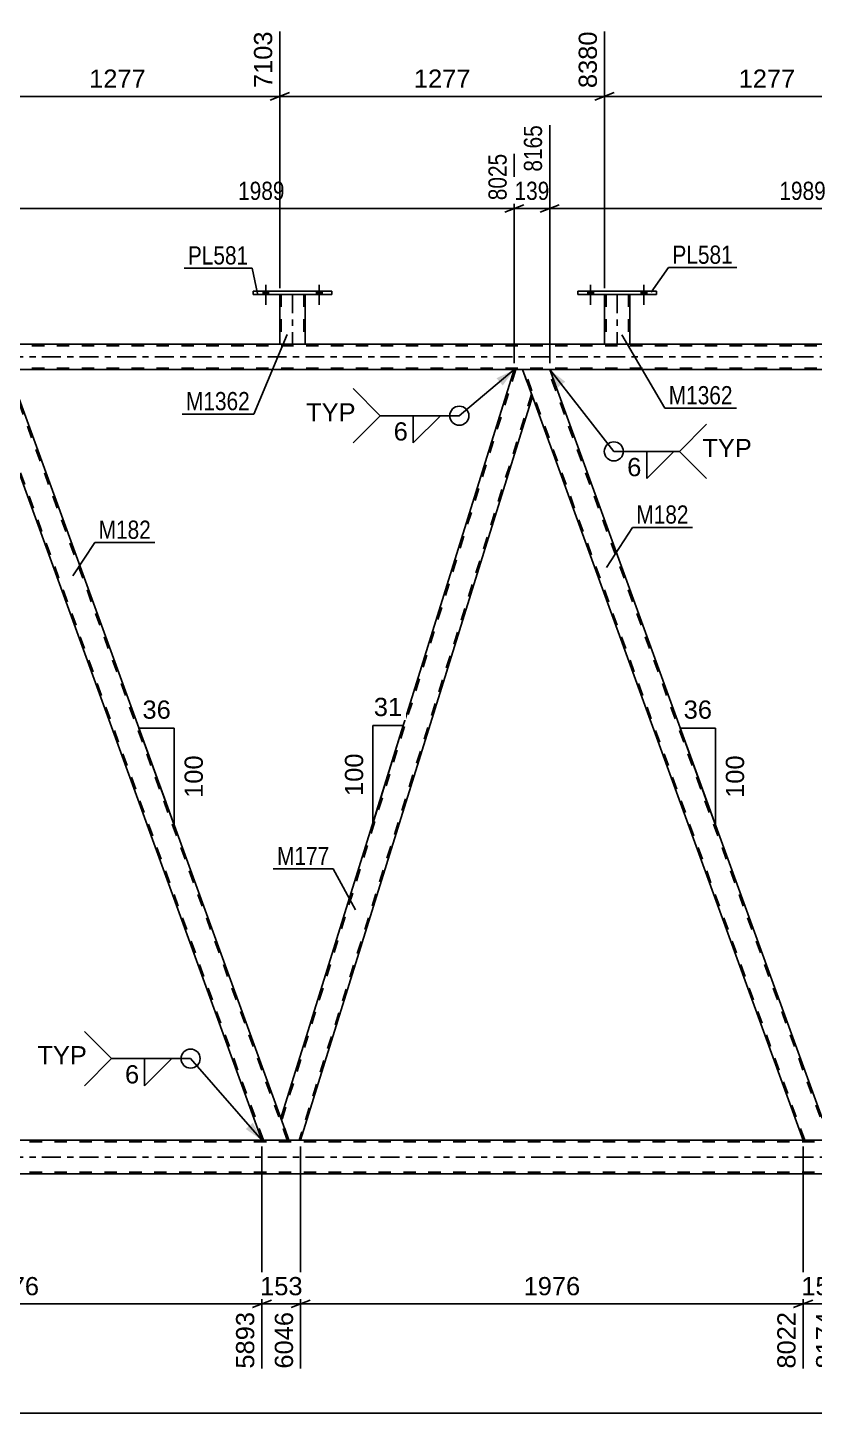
# Model space of a CAD drawing. Header units: millimetres. Extents: x -94 to 747, y -294 to 300.
# Drawn here: x 192.7 to 316.4, y -40.3 to 177.6 of the extents above; entities that cross this region are included whole.
import ezdxf

# ---------------------------------------------------------------- set-up
doc = ezdxf.new("R2010")
doc.units = ezdxf.units.MM
doc.linetypes.add('DXK_LINE_DOT2', pattern=[3.9198, 1.9599, -1.9599])
doc.linetypes.add('DXK_LINE_DOT3', pattern=[5.9187, 2.979, -0.9799, 0.9799, -0.9799])
doc.styles.add('Arial', font='ARIAL.TTF', dxfattribs={"height": 0.2})
doc.styles.add('Arial Narrow', font='ARIALN.TTF', dxfattribs={"height": 0.2})

# ---------------------------------------------------------------- blocks, each defined once
blk = doc.blocks.new('Part-200058970-4054 - 4020')
at = {"color": 2, "linetype": 'Continuous'}
for p, q in [((662.94, 127.86), (5.51, 127.86)), ((269.2, 123.86), (189.64, 123.86)), ((354.33, 123.86), (274.77, 123.86))]:
    blk.add_line(p, q, dxfattribs=at)
at = {"color": 7, "linetype": 'DXK_LINE_DOT2'}
for p, q in [((669.58, 127.62), (5.51, 127.62)), ((669.58, 124.1), (5.51, 124.1)), ((274.77, 123.86), (269.2, 123.86))]:
    blk.add_line(p, q, dxfattribs=at)
at = {"color": 7, "linetype": 'DXK_LINE_DOT3'}
blk.add_line((5.51, 125.86), (669.58, 125.86), dxfattribs=at)
blk = doc.blocks.new('Part-200058970-4168 - 4020')
at = {"color": 7, "linetype": 'DXK_LINE_DOT2'}
for p, q in [((680.98, 2.4), (5.51, 2.4)), ((680.98, -2.4), (5.51, -2.4))]:
    blk.add_line(p, q, dxfattribs=at)
at = {"color": 2, "linetype": 'Continuous'}
for p, q in [((395.32, 2.64), (155.11, 2.64)), ((395.32, -2.64), (155.11, -2.64))]:
    blk.add_line(p, q, dxfattribs=at)
at = {"color": 7, "linetype": 'DXK_LINE_DOT3'}
blk.add_line((5.51, 0), (680.98, 0), dxfattribs=at)
blk = doc.blocks.new('Part-200058970-4261 - 4020')
at = {"color": 2, "linetype": 'Continuous'}
for p, q in [((185.38, 123.86), (189.64, 123.86)), ((189.64, 123.86), (232.5, 6.11)), ((229.5, 2.64), (186.93, 119.61))]:
    blk.add_line(p, q, dxfattribs=at)
at = {"color": 7, "linetype": 'DXK_LINE_DOT2'}
for p, q in [((185.38, 123.86), (186.93, 119.61)), ((229.76, 2.64), (185.64, 123.86)), ((233.5, 2.64), (189.38, 123.86)), ((233.76, 2.64), (232.5, 6.11)), ((233.76, 2.64), (229.5, 2.64))]:
    blk.add_line(p, q, dxfattribs=at)
blk = doc.blocks.new('Part-200058970-4266 - 4020')
at = {"color": 2, "linetype": 'Continuous'}
for p, q in [((269.2, 123.86), (232.5, 6.11)), ((269.2, 123.86), (270.52, 123.86)), ((270.52, 123.86), (272.06, 119.61)), ((272.06, 119.61), (235.6, 2.64)), ((233.76, 2.64), (232.5, 6.11))]:
    blk.add_line(p, q, dxfattribs=at)
at = {"color": 7, "linetype": 'DXK_LINE_DOT2'}
for p, q in [((269.45, 123.86), (232.63, 5.74)), ((271.93, 119.98), (235.35, 2.64)), ((235.6, 2.64), (233.76, 2.64))]:
    blk.add_line(p, q, dxfattribs=at)
blk = doc.blocks.new('Part-200058970-4271 - 4020')
at = {"color": 2, "linetype": 'Continuous'}
for p, q in [((270.52, 123.86), (274.77, 123.86)), ((274.77, 123.86), (317.63, 6.11)), ((314.64, 2.64), (272.06, 119.61))]:
    blk.add_line(p, q, dxfattribs=at)
at = {"color": 7, "linetype": 'DXK_LINE_DOT2'}
for p, q in [((270.52, 123.86), (272.06, 119.61)), ((314.89, 2.64), (270.77, 123.86)), ((318.64, 2.64), (274.52, 123.86)), ((318.89, 2.64), (317.63, 6.11)), ((318.89, 2.64), (314.64, 2.64))]:
    blk.add_line(p, q, dxfattribs=at)
blk = doc.blocks.new('Part-200058970-4332 - 4020')
at = {"color": 2, "linetype": 'Continuous'}
for p, q in [((232.32, 135.7), (232.32, 127.86)), ((236.32, 135.7), (236.32, 127.86)), ((232.32, 127.86), (236.32, 127.86))]:
    blk.add_line(p, q, dxfattribs=at)
at = {"color": 7, "linetype": 'DXK_LINE_DOT2'}
for p, q in [((232.32, 135.7), (236.32, 135.7)), ((232.32, 135.7), (232.32, 135.7)), ((232.32, 135.7), (232.32, 135.7)), ((232.56, 135.7), (232.56, 127.86)), ((236.08, 135.7), (236.08, 127.86)), ((236.32, 135.7), (236.32, 135.7)), ((236.32, 135.7), (236.32, 135.7)), ((236.02, 127.86), (236.06, 127.86)), ((236.02, 127.86), (236.06, 127.86)), ((236.06, 127.86), (236.08, 127.86)), ((236.06, 127.86), (236.08, 127.86))]:
    blk.add_line(p, q, dxfattribs=at)
at = {"color": 7, "linetype": 'DXK_LINE_DOT3'}
blk.add_line((234.32, 135.7), (234.32, 127.86), dxfattribs=at)
blk = doc.blocks.new('Part-200058970-4337 - 4020')
at = {"color": 2, "linetype": 'Continuous'}
for p, q in [((228.12, 135.7), (228.12, 136.18)), ((228.12, 136.18), (240.52, 136.18)), ((240.52, 135.7), (228.12, 135.7)), ((240.52, 136.18), (240.52, 135.7))]:
    blk.add_line(p, q, dxfattribs=at)
blk = doc.blocks.new('Part-200058970-4342 - 4020')
at = {"color": 2, "linetype": 'Continuous'}
for p, q in [((283.4, 135.7), (283.4, 127.86)), ((287.4, 135.7), (287.4, 127.86)), ((283.4, 127.86), (287.4, 127.86))]:
    blk.add_line(p, q, dxfattribs=at)
at = {"color": 7, "linetype": 'DXK_LINE_DOT2'}
for p, q in [((283.4, 135.7), (287.4, 135.7)), ((283.4, 135.7), (283.4, 135.7)), ((283.4, 135.7), (283.4, 135.7)), ((283.64, 135.7), (283.64, 127.86)), ((287.16, 135.7), (287.16, 127.86)), ((287.4, 135.7), (287.4, 135.7)), ((287.4, 135.7), (287.4, 135.7)), ((287.1, 127.86), (287.14, 127.86)), ((287.1, 127.86), (287.14, 127.86)), ((287.14, 127.86), (287.16, 127.86)), ((287.14, 127.86), (287.16, 127.86))]:
    blk.add_line(p, q, dxfattribs=at)
at = {"color": 7, "linetype": 'DXK_LINE_DOT3'}
blk.add_line((285.4, 135.7), (285.4, 127.86), dxfattribs=at)
blk = doc.blocks.new('Part-200058970-4347 - 4020')
at = {"color": 2, "linetype": 'Continuous'}
for p, q in [((279.2, 135.7), (279.2, 136.18)), ((279.2, 136.18), (291.6, 136.18)), ((291.6, 135.7), (279.2, 135.7)), ((291.6, 136.18), (291.6, 135.7))]:
    blk.add_line(p, q, dxfattribs=at)
blk = doc.blocks.new('Bolt-200058970-4428 - 4020')
at = {"linetype": 'Continuous'}
for points in [[(229.68, 135.7), (230.56, 135.7), (230.56, 136.18), (229.68, 136.18)], [(238.08, 135.7), (238.96, 135.7), (238.96, 136.18), (238.08, 136.18)]]:
    blk.add_hatch(color=1, dxfattribs=at).paths.add_polyline_path(points)
at = {"color": 1, "linetype": 'Continuous'}
for p, q in [((229.68, 136.18), (229.68, 135.7)), ((230.12, 137.18), (230.12, 134.06)), ((230.56, 136.18), (230.56, 135.7)), ((238.08, 136.18), (238.08, 135.7)), ((238.52, 137.18), (238.52, 134.06)), ((238.96, 136.18), (238.96, 135.7))]:
    blk.add_line(p, q, dxfattribs=at)
blk = doc.blocks.new('Bolt-200058970-4429 - 4020')
at = {"linetype": 'Continuous'}
for points in [[(229.68, 135.7), (230.56, 135.7), (230.56, 136.18), (229.68, 136.18)], [(238.08, 135.7), (238.96, 135.7), (238.96, 136.18), (238.08, 136.18)]]:
    blk.add_hatch(color=1, dxfattribs=at).paths.add_polyline_path(points)
at = {"color": 1, "linetype": 'Continuous'}
for p, q in [((229.68, 136.18), (229.68, 135.7)), ((230.12, 137.18), (230.12, 134.06)), ((230.56, 136.18), (230.56, 135.7)), ((238.08, 136.18), (238.08, 135.7)), ((238.52, 137.18), (238.52, 134.06)), ((238.96, 136.18), (238.96, 135.7))]:
    blk.add_line(p, q, dxfattribs=at)
blk = doc.blocks.new('Bolt-200058970-4430 - 4020')
at = {"linetype": 'Continuous'}
for points in [[(280.76, 135.7), (281.64, 135.7), (281.64, 136.18), (280.76, 136.18)], [(289.16, 135.7), (290.04, 135.7), (290.04, 136.18), (289.16, 136.18)]]:
    blk.add_hatch(color=1, dxfattribs=at).paths.add_polyline_path(points)
at = {"color": 1, "linetype": 'Continuous'}
for p, q in [((280.76, 136.18), (280.76, 135.7)), ((281.2, 137.18), (281.2, 134.06)), ((281.64, 136.18), (281.64, 135.7)), ((289.16, 136.18), (289.16, 135.7)), ((289.6, 137.18), (289.6, 134.06)), ((290.04, 136.18), (290.04, 135.7))]:
    blk.add_line(p, q, dxfattribs=at)
blk = doc.blocks.new('Bolt-200058970-4431 - 4020')
at = {"linetype": 'Continuous'}
for points in [[(280.76, 135.7), (281.64, 135.7), (281.64, 136.18), (280.76, 136.18)], [(289.16, 135.7), (290.04, 135.7), (290.04, 136.18), (289.16, 136.18)]]:
    blk.add_hatch(color=1, dxfattribs=at).paths.add_polyline_path(points)
at = {"color": 1, "linetype": 'Continuous'}
for p, q in [((280.76, 136.18), (280.76, 135.7)), ((281.2, 137.18), (281.2, 134.06)), ((281.64, 136.18), (281.64, 135.7)), ((289.16, 136.18), (289.16, 135.7)), ((289.6, 137.18), (289.6, 134.06)), ((290.04, 136.18), (290.04, 135.7))]:
    blk.add_line(p, q, dxfattribs=at)
blk = doc.blocks.new('AngleDimension-200058970-5623 - 4020')
at = {"color": 7, "linetype": 'Continuous'}
for p, q in [((246.93, 67.87), (251.75, 67.87)), ((246.93, 52.41), (251.75, 67.87)), ((246.93, 52.41), (246.93, 67.87)), ((247.55, 54.41), (251.75, 67.87))]:
    blk.add_line(p, q, dxfattribs=at)
at = {"color": 0}
for points in [[(252.16, 68.77), (252.16, 72.97), (246.51, 72.97), (246.51, 68.77)], [(246.03, 64.07), (241.83, 64.07), (241.83, 56.2), (246.03, 56.2)]]:
    blk.add_wipeout(points, dxfattribs=at)
at = {"color": 3, "style": 'Arial'}
blk.add_text('31', height=2.865, dxfattribs=at).set_placement((247.11, 69.37))
blk.add_text('100', height=2.865, rotation=90.0002, dxfattribs=at).set_placement((245.43, 56.8))
blk = doc.blocks.new('StraightDimension-200058970-4889 - 4020')
at = {"color": 7, "linetype": 'Continuous'}
for p, q in [((189.64, 124.86), (189.64, 162.32)), ((269.2, 124.86), (269.2, 157.82)), ((191.14, 149.81), (188.14, 148.61)), ((189.64, 149.21), (269.2, 149.21)), ((267.7, 148.61), (270.7, 149.81))]:
    blk.add_line(p, q, dxfattribs=at)
at = {"color": 0, "linetype": 'Continuous'}
blk.add_wipeout([(268.6, 158.42), (264.4, 158.42), (264.4, 149.91), (268.6, 149.91)], dxfattribs=at)
at = {"color": 0}
blk.add_wipeout([(233.68, 149.96), (233.68, 154.16), (225.16, 154.16), (225.16, 149.96)], dxfattribs=at)
at = {"color": 3, "linetype": 'Continuous', "style": 'Arial Narrow'}
blk.add_text('8025', height=2.863, rotation=90.0002, dxfattribs=at).set_placement((268, 150.51))
at = {"color": 3, "style": 'Arial Narrow'}
blk.add_text('1989', height=2.863, dxfattribs=at).set_placement((225.76, 150.56))
blk = doc.blocks.new('AngleDimension-200058970-5076 - 4020')
at = {"color": 7, "linetype": 'Continuous'}
for p, q in [((214.38, 55.89), (210.17, 67.45)), ((215.71, 67.45), (210.17, 67.45)), ((215.71, 52.22), (210.17, 67.45)), ((215.71, 52.22), (215.71, 67.45))]:
    blk.add_line(p, q, dxfattribs=at)
at = {"color": 0}
for points in [[(215.77, 68.35), (215.77, 72.55), (210.12, 72.55), (210.12, 68.35)], [(220.81, 63.77), (216.61, 63.77), (216.61, 55.9), (220.81, 55.9)]]:
    blk.add_wipeout(points, dxfattribs=at)
at = {"color": 3, "style": 'Arial'}
blk.add_text('36', height=2.865, dxfattribs=at).set_placement((210.72, 68.95))
blk.add_text('100', height=2.865, rotation=90.0002, dxfattribs=at).set_placement((220.21, 56.5))
blk = doc.blocks.new('StraightDimension-200058970-4865 - 4020')
at = {"color": 7, "linetype": 'Continuous'}
for p, q in [((274.77, 124.86), (274.77, 162.32)), ((269.2, 124.86), (269.2, 157.82)), ((267.7, 148.61), (270.7, 149.81)), ((269.2, 149.21), (274.77, 149.21)), ((276.27, 149.81), (273.27, 148.61))]:
    blk.add_line(p, q, dxfattribs=at)
at = {"color": 0}
blk.add_wipeout([(275.33, 149.96), (275.33, 154.16), (268.64, 154.16), (268.64, 149.96)], dxfattribs=at)
at = {"color": 0, "linetype": 'Continuous'}
blk.add_wipeout([(274.17, 162.92), (269.97, 162.92), (269.97, 154.41), (274.17, 154.41)], dxfattribs=at)
at = {"color": 3, "linetype": 'Continuous', "style": 'Arial Narrow'}
blk.add_text('8165', height=2.863, rotation=90.0002, dxfattribs=at).set_placement((273.57, 155.01))
at = {"color": 3, "style": 'Arial Narrow'}
blk.add_text('139', height=2.863, dxfattribs=at).set_placement((269.24, 150.56))
blk = doc.blocks.new('StraightDimension-200058970-5166 - 4020')
at = {"color": 7, "linetype": 'Continuous'}
for p, q in [((235.6, 1.64), (235.6, -33.28)), ((314.64, 1.64), (314.64, -33.28)), ((237.1, -22.49), (234.1, -23.69)), ((235.6, -23.09), (314.64, -23.09)), ((313.14, -23.69), (316.14, -22.49))]:
    blk.add_line(p, q, dxfattribs=at)
at = {"color": 0}
blk.add_wipeout([(280.17, -22.34), (280.17, -18.14), (270.07, -18.14), (270.07, -22.34)], dxfattribs=at)
at = {"color": 0, "linetype": 'Continuous'}
blk.add_wipeout([(314.04, -23.79), (309.84, -23.79), (309.84, -33.88), (314.04, -33.88)], dxfattribs=at)
at = {"color": 3, "style": 'Arial'}
blk.add_text('1976', height=2.865, dxfattribs=at).set_placement((270.67, -21.74))
at = {"color": 3, "linetype": 'Continuous', "style": 'Arial'}
blk.add_text('8022', height=2.865, rotation=90.0002, dxfattribs=at).set_placement((313.44, -33.28))
blk = doc.blocks.new('StraightDimension-200058970-5327 - 4020')
at = {"color": 7, "linetype": 'Continuous'}
for p, q in [((150.47, 1.64), (150.47, -33.28)), ((229.5, 1.64), (229.5, -33.28)), ((151.97, -22.49), (148.97, -23.69)), ((150.47, -23.09), (229.5, -23.09)), ((228, -23.69), (231, -22.49))]:
    blk.add_line(p, q, dxfattribs=at)
at = {"color": 0}
blk.add_wipeout([(195.03, -22.34), (195.03, -18.14), (184.94, -18.14), (184.94, -22.34)], dxfattribs=at)
at = {"color": 0, "linetype": 'Continuous'}
blk.add_wipeout([(228.9, -23.79), (224.7, -23.79), (224.7, -33.88), (228.9, -33.88)], dxfattribs=at)
at = {"color": 3, "style": 'Arial'}
blk.add_text('1976', height=2.865, dxfattribs=at).set_placement((185.54, -21.74))
at = {"color": 3, "linetype": 'Continuous', "style": 'Arial'}
blk.add_text('5893', height=2.865, rotation=90.0002, dxfattribs=at).set_placement((228.3, -33.28))
blk = doc.blocks.new('AngleDimension-200058970-5013 - 4020')
at = {"color": 7, "linetype": 'Continuous'}
for p, q in [((299.51, 55.89), (295.31, 67.45)), ((300.85, 67.45), (295.31, 67.45)), ((300.85, 52.22), (295.31, 67.45)), ((300.85, 52.22), (300.85, 67.45))]:
    blk.add_line(p, q, dxfattribs=at)
at = {"color": 0}
for points in [[(300.9, 68.35), (300.9, 72.55), (295.25, 72.55), (295.25, 68.35)], [(305.95, 63.77), (301.75, 63.77), (301.75, 55.9), (305.95, 55.9)]]:
    blk.add_wipeout(points, dxfattribs=at)
at = {"color": 3, "style": 'Arial'}
blk.add_text('36', height=2.865, dxfattribs=at).set_placement((295.85, 68.95))
blk.add_text('100', height=2.865, rotation=90.0002, dxfattribs=at).set_placement((305.35, 56.5))
blk = doc.blocks.new('StraightDimension-200058970-4841 - 4020')
at = {"color": 7, "linetype": 'Continuous'}
for p, q in [((274.77, 124.86), (274.77, 162.32)), ((354.33, 124.86), (354.33, 159.65)), ((276.27, 149.81), (273.27, 148.61)), ((274.77, 149.21), (354.33, 149.21)), ((352.83, 148.61), (355.83, 149.81))]:
    blk.add_line(p, q, dxfattribs=at)
at = {"color": 0, "linetype": 'Continuous'}
blk.add_wipeout([(353.73, 160.25), (349.53, 160.25), (349.53, 149.91), (353.73, 149.91)], dxfattribs=at)
at = {"color": 0}
blk.add_wipeout([(318.81, 149.96), (318.81, 154.16), (310.3, 154.16), (310.3, 149.96)], dxfattribs=at)
at = {"color": 3, "linetype": 'Continuous', "style": 'Arial Narrow'}
blk.add_text('10154', height=2.863, rotation=90.0002, dxfattribs=at).set_placement((353.13, 150.51))
at = {"color": 3, "style": 'Arial Narrow'}
blk.add_text('1989', height=2.863, dxfattribs=at).set_placement((310.9, 150.56))
blk = doc.blocks.new('StraightDimension-200058970-33390 - 4020')
at = {"color": 7, "linetype": 'Continuous'}
for p, q in [((232.32, 136.7), (232.32, 177.05)), ((283.4, 136.7), (283.4, 177.05)), ((233.82, 167.45), (230.82, 166.25)), ((232.32, 166.85), (283.4, 166.85)), ((281.9, 166.25), (284.9, 167.45))]:
    blk.add_line(p, q, dxfattribs=at)
at = {"color": 0, "linetype": 'Continuous'}
blk.add_wipeout([(282.8, 177.65), (278.6, 177.65), (278.6, 167.55), (282.8, 167.55)], dxfattribs=at)
at = {"color": 0}
blk.add_wipeout([(262.9, 167.6), (262.9, 171.8), (252.81, 171.8), (252.81, 167.6)], dxfattribs=at)
at = {"color": 3, "linetype": 'Continuous', "style": 'Arial'}
blk.add_text('8380', height=2.865, rotation=90.0002, dxfattribs=at).set_placement((282.2, 168.15))
at = {"color": 3, "style": 'Arial'}
blk.add_text('1277', height=2.865, dxfattribs=at).set_placement((253.41, 168.2))
blk = doc.blocks.new('StraightDimension-200058970-5190 - 4020')
at = {"color": 7, "linetype": 'Continuous'}
for p, q in [((314.64, 1.64), (314.64, -33.28)), ((320.74, 1.64), (320.74, -33.28)), ((313.14, -23.69), (316.14, -22.49)), ((314.64, -23.09), (320.74, -23.09)), ((322.24, -22.49), (319.24, -23.69))]:
    blk.add_line(p, q, dxfattribs=at)
at = {"color": 0}
blk.add_wipeout([(321.62, -22.34), (321.62, -18.14), (313.75, -18.14), (313.75, -22.34)], dxfattribs=at)
at = {"color": 0, "linetype": 'Continuous'}
blk.add_wipeout([(320.14, -23.79), (315.94, -23.79), (315.94, -33.88), (320.14, -33.88)], dxfattribs=at)
at = {"color": 3, "style": 'Arial'}
blk.add_text('153', height=2.865, dxfattribs=at).set_placement((314.35, -21.74))
at = {"color": 3, "linetype": 'Continuous', "style": 'Arial'}
blk.add_text('8174', height=2.865, rotation=90.0002, dxfattribs=at).set_placement((319.54, -33.28))
blk = doc.blocks.new('StraightDimension-200058970-5464 - 4020')
at = {"color": 7, "linetype": 'Continuous'}
for p, q in [((229.5, 1.64), (229.5, -33.28)), ((235.6, 1.64), (235.6, -33.28)), ((228, -23.69), (231, -22.49)), ((229.5, -23.09), (235.6, -23.09)), ((237.1, -22.49), (234.1, -23.69))]:
    blk.add_line(p, q, dxfattribs=at)
at = {"color": 0}
blk.add_wipeout([(236.49, -22.34), (236.49, -18.14), (228.62, -18.14), (228.62, -22.34)], dxfattribs=at)
at = {"color": 0, "linetype": 'Continuous'}
blk.add_wipeout([(235, -23.79), (230.8, -23.79), (230.8, -33.88), (235, -33.88)], dxfattribs=at)
at = {"color": 3, "style": 'Arial'}
blk.add_text('153', height=2.865, dxfattribs=at).set_placement((229.22, -21.74))
at = {"color": 3, "linetype": 'Continuous', "style": 'Arial'}
blk.add_text('6046', height=2.865, rotation=90.0002, dxfattribs=at).set_placement((234.4, -33.28))
blk = doc.blocks.new('StraightDimension-200058970-30851 - 4020')
at = {"color": 7, "linetype": 'Continuous'}
blk.add_line((-46.22, -40.31), (691.84, -40.31), dxfattribs=at)
blk = doc.blocks.new('StraightDimension-200058970-33389 - 4020')
at = {"color": 7, "linetype": 'Continuous'}
for p, q in [((283.4, 136.7), (283.4, 177.05)), ((334.48, 136.7), (334.48, 177.05)), ((284.9, 167.45), (281.9, 166.25)), ((283.4, 166.85), (334.48, 166.85)), ((332.98, 166.25), (335.98, 167.45))]:
    blk.add_line(p, q, dxfattribs=at)
at = {"color": 0, "linetype": 'Continuous'}
blk.add_wipeout([(333.88, 177.65), (329.68, 177.65), (329.68, 167.55), (333.88, 167.55)], dxfattribs=at)
at = {"color": 0}
blk.add_wipeout([(313.98, 167.6), (313.98, 171.8), (303.89, 171.8), (303.89, 167.6)], dxfattribs=at)
at = {"color": 3, "linetype": 'Continuous', "style": 'Arial'}
blk.add_text('9657', height=2.865, rotation=90.0002, dxfattribs=at).set_placement((333.28, 168.15))
at = {"color": 3, "style": 'Arial'}
blk.add_text('1277', height=2.865, dxfattribs=at).set_placement((304.49, 168.2))
blk = doc.blocks.new('StraightDimension-200058970-33391 - 4020')
at = {"color": 7, "linetype": 'Continuous'}
for p, q in [((181.24, 136.7), (181.24, 177.05)), ((232.32, 136.7), (232.32, 177.05)), ((182.74, 167.45), (179.74, 166.25)), ((181.24, 166.85), (232.32, 166.85)), ((230.82, 166.25), (233.82, 167.45))]:
    blk.add_line(p, q, dxfattribs=at)
at = {"color": 0, "linetype": 'Continuous'}
blk.add_wipeout([(231.72, 177.65), (227.52, 177.65), (227.52, 167.55), (231.72, 167.55)], dxfattribs=at)
at = {"color": 0}
blk.add_wipeout([(211.82, 167.6), (211.82, 171.8), (201.73, 171.8), (201.73, 167.6)], dxfattribs=at)
at = {"color": 3, "linetype": 'Continuous', "style": 'Arial'}
blk.add_text('7103', height=2.865, rotation=90.0002, dxfattribs=at).set_placement((231.12, 168.15))
at = {"color": 3, "style": 'Arial'}
blk.add_text('1277', height=2.865, dxfattribs=at).set_placement((202.33, 168.2))
blk = doc.blocks.new('Mark-200058970-4328 - 4020')
at = {"color": 0}
blk.add_wipeout([(227.62, 117.48), (227.62, 120.48), (217.56, 120.48), (217.56, 117.48)], dxfattribs=at)
blk.add_wipeout([(227.62, 117.48), (227.62, 120.48), (217.56, 120.48), (217.56, 117.48)], dxfattribs=at)
at = {"color": 30, "linetype": 'Continuous'}
for p in [(233.47, 129.37), (216.96, 116.88)]:
    blk.add_line(p, (228.22, 116.88), dxfattribs=at)
at = {"color": 3, "style": 'Arial Narrow'}
blk.add_text('M1362', height=2.863, dxfattribs=at).set_placement((217.56, 117.48))
blk = doc.blocks.new('Mark-200058970-4257 - 4020')
at = {"color": 0}
blk.add_wipeout([(212.05, 97.25), (212.05, 100.25), (203.82, 100.25), (203.82, 97.25)], dxfattribs=at)
blk.add_wipeout([(212.05, 97.25), (212.05, 100.25), (203.82, 100.25), (203.82, 97.25)], dxfattribs=at)
at = {"color": 30, "linetype": 'Continuous'}
for p, q in [((199.77, 91.42), (203.22, 96.65)), ((203.22, 96.65), (212.65, 96.65))]:
    blk.add_line(p, q, dxfattribs=at)
at = {"color": 3, "style": 'Arial Narrow'}
blk.add_text('M182', height=2.863, dxfattribs=at).set_placement((203.82, 97.25))
blk = doc.blocks.new('Mark-200058970-4262 - 4020')
at = {"color": 0}
blk.add_wipeout([(240.11, 45.93), (240.11, 48.93), (231.89, 48.93), (231.89, 45.93)], dxfattribs=at)
blk.add_wipeout([(240.11, 45.93), (240.11, 48.93), (231.89, 48.93), (231.89, 45.93)], dxfattribs=at)
at = {"color": 30, "linetype": 'Continuous'}
for p in [(231.29, 45.33), (244.21, 38.89)]:
    blk.add_line(p, (240.71, 45.33), dxfattribs=at)
at = {"color": 3, "style": 'Arial Narrow'}
blk.add_text('M177', height=2.863, dxfattribs=at).set_placement((231.89, 45.93))
blk = doc.blocks.new('Mark-200058970-4267 - 4020')
at = {"color": 0}
blk.add_wipeout([(296.62, 99.64), (296.62, 102.64), (288.4, 102.64), (288.4, 99.64)], dxfattribs=at)
blk.add_wipeout([(296.62, 99.64), (296.62, 102.64), (288.4, 102.64), (288.4, 99.64)], dxfattribs=at)
at = {"color": 30, "linetype": 'Continuous'}
for p, q in [((283.69, 92.72), (287.8, 99.04)), ((287.8, 99.04), (297.22, 99.04))]:
    blk.add_line(p, q, dxfattribs=at)
at = {"color": 3, "style": 'Arial Narrow'}
blk.add_text('M182', height=2.863, dxfattribs=at).set_placement((288.4, 99.64))
blk = doc.blocks.new('Mark-200058970-4333 - 4020')
at = {"color": 0}
blk.add_wipeout([(227.36, 140.4), (227.36, 143.4), (217.86, 143.4), (217.86, 140.4)], dxfattribs=at)
blk.add_wipeout([(227.36, 140.4), (227.36, 143.4), (217.86, 143.4), (217.86, 140.4)], dxfattribs=at)
at = {"color": 30, "linetype": 'Continuous'}
for p in [(217.26, 139.8), (228.83, 135.82)]:
    blk.add_line(p, (227.96, 139.8), dxfattribs=at)
at = {"color": 3, "style": 'Arial Narrow'}
blk.add_text('PL581', height=2.863, dxfattribs=at).set_placement((217.86, 140.4))
blk = doc.blocks.new('Mark-200058970-4338 - 4020')
at = {"color": 0}
blk.add_wipeout([(303.55, 118.41), (303.55, 121.41), (293.5, 121.41), (293.5, 118.41)], dxfattribs=at)
blk.add_wipeout([(303.55, 118.41), (303.55, 121.41), (293.5, 121.41), (293.5, 118.41)], dxfattribs=at)
at = {"color": 30, "linetype": 'Continuous'}
for p, q in [((286.1, 129.34), (292.9, 117.81)), ((292.9, 117.81), (304.15, 117.81))]:
    blk.add_line(p, q, dxfattribs=at)
at = {"color": 3, "style": 'Arial Narrow'}
blk.add_text('M1362', height=2.863, dxfattribs=at).set_placement((293.5, 118.41))
blk = doc.blocks.new('Mark-200058970-4343 - 4020')
at = {"color": 0}
blk.add_wipeout([(303.59, 140.51), (303.59, 143.51), (294.08, 143.51), (294.08, 140.51)], dxfattribs=at)
blk.add_wipeout([(303.59, 140.51), (303.59, 143.51), (294.08, 143.51), (294.08, 140.51)], dxfattribs=at)
at = {"color": 30, "linetype": 'Continuous'}
for p, q in [((290.72, 136.05), (293.48, 139.91)), ((293.48, 139.91), (304.19, 139.91))]:
    blk.add_line(p, q, dxfattribs=at)
at = {"color": 3, "style": 'Arial Narrow'}
blk.add_text('PL581', height=2.863, dxfattribs=at).set_placement((294.08, 140.51))
blk = doc.blocks.new('WeldMark-200058970-30943 - 4020')
at = {"linetype": 'Continuous'}
blk.add_hatch(color=30, dxfattribs=at).paths.add_polyline_path([(266.42, 122.51), (269.2, 123.86), (267.38, 121.36)])
at = {"color": 30, "linetype": 'Continuous'}
blk.add_line((269.2, 123.86), (260.56, 116.61), dxfattribs=at)
at = {"color": 3, "linetype": 'Continuous'}
for q in [(243.85, 120.9), (243.85, 112.33)]:
    blk.add_line((248.13, 116.61), q, dxfattribs=at)
for start, end in [(90, 270), (270, 90)]:
    blk.add_arc((260.56, 116.61), 1.5, start, end, dxfattribs=at)
at = {"color": 0}
blk.add_wipeout([(252.66, 112.51), (252.66, 115.91), (250.03, 115.91), (250.03, 112.51)], dxfattribs=at)
at = {"color": 30, "linetype": 'Continuous'}
blk.add_line((248.13, 116.61), (260.56, 116.61), dxfattribs=at)
at = {"color": 3, "linetype": 'Continuous'}
for p, q in [((253.31, 116.61), (257.6, 116.61)), ((257.6, 116.61), (253.31, 112.33)), ((253.31, 112.33), (253.31, 116.61))]:
    blk.add_line(p, q, dxfattribs=at)
at = {"color": 3, "style": 'Arial'}
blk.add_text('6', height=2.87, dxfattribs=at).set_placement((250.23, 112.71))
at = {"color": 0, "linetype": 'Continuous'}
blk.add_wipeout([(244.23, 115.71), (244.23, 118.71), (236.46, 118.71), (236.46, 115.71)], dxfattribs=at)
blk.add_wipeout([(244.23, 115.71), (244.23, 118.71), (236.46, 118.71), (236.46, 115.71)], dxfattribs=at)
at = {"color": 3, "linetype": 'Continuous', "style": 'Arial'}
blk.add_text('TYP', height=2.865, dxfattribs=at).set_placement((236.46, 115.71))
blk = doc.blocks.new('WeldMark-200058970-30956 - 4020')
at = {"linetype": 'Continuous'}
blk.add_hatch(color=30, dxfattribs=at).paths.add_polyline_path([(276.03, 121.04), (274.77, 123.86), (277.22, 121.96)])
at = {"color": 30, "linetype": 'Continuous'}
blk.add_line((274.77, 123.86), (284.86, 111), dxfattribs=at)
at = {"color": 3, "linetype": 'Continuous'}
for q in [(299.46, 115.29), (299.46, 106.72)]:
    blk.add_line((295.18, 111), q, dxfattribs=at)
blk.add_arc((284.86, 111), 1.5, 90, 270, dxfattribs=at)
at = {"color": 0}
blk.add_wipeout([(289.38, 106.9), (289.38, 110.3), (286.76, 110.3), (286.76, 106.9)], dxfattribs=at)
at = {"color": 30, "linetype": 'Continuous'}
blk.add_line((284.86, 111), (295.18, 111), dxfattribs=at)
at = {"color": 3, "linetype": 'Continuous'}
for p, q in [((290.04, 111), (294.32, 111)), ((294.32, 111), (290.04, 106.72)), ((290.04, 106.72), (290.04, 111))]:
    blk.add_line(p, q, dxfattribs=at)
blk.add_arc((284.86, 111), 1.5, 270, 90, dxfattribs=at)
at = {"color": 3, "style": 'Arial'}
blk.add_text('6', height=2.87, dxfattribs=at).set_placement((286.96, 107.1))
at = {"color": 0, "linetype": 'Continuous'}
blk.add_wipeout([(306.55, 110.1), (306.55, 113.1), (298.78, 113.1), (298.78, 110.1)], dxfattribs=at)
blk.add_wipeout([(306.55, 110.1), (306.55, 113.1), (298.78, 113.1), (298.78, 110.1)], dxfattribs=at)
at = {"color": 3, "linetype": 'Continuous', "style": 'Arial'}
blk.add_text('TYP', height=2.865, dxfattribs=at).set_placement((298.78, 110.1))
blk = doc.blocks.new('WeldMark-200058970-30969 - 4020')
at = {"linetype": 'Continuous'}
blk.add_hatch(color=30, dxfattribs=at).paths.add_polyline_path([(228.09, 5.39), (229.5, 2.64), (226.96, 4.41)])
at = {"color": 3, "linetype": 'Continuous'}
for q in [(201.58, 19.76), (201.58, 11.19)]:
    blk.add_line((205.87, 15.48), q, dxfattribs=at)
at = {"color": 30, "linetype": 'Continuous'}
blk.add_line((229.5, 2.64), (218.29, 15.48), dxfattribs=at)
at = {"color": 3, "linetype": 'Continuous'}
for start, end in [(90, 270), (270, 90)]:
    blk.add_arc((218.29, 15.48), 1.5, start, end, dxfattribs=at)
at = {"color": 0}
blk.add_wipeout([(210.39, 11.38), (210.39, 14.78), (207.77, 14.78), (207.77, 11.38)], dxfattribs=at)
at = {"color": 30, "linetype": 'Continuous'}
blk.add_line((205.87, 15.48), (218.29, 15.48), dxfattribs=at)
at = {"color": 3, "linetype": 'Continuous'}
for p, q in [((211.05, 15.48), (215.34, 15.48)), ((215.34, 15.48), (211.05, 11.19)), ((211.05, 11.19), (211.05, 15.48))]:
    blk.add_line(p, q, dxfattribs=at)
at = {"color": 3, "style": 'Arial'}
blk.add_text('6', height=2.87, dxfattribs=at).set_placement((207.97, 11.58))
at = {"color": 0, "linetype": 'Continuous'}
blk.add_wipeout([(201.97, 14.58), (201.97, 17.58), (194.19, 17.58), (194.19, 14.58)], dxfattribs=at)
blk.add_wipeout([(201.97, 14.58), (201.97, 17.58), (194.19, 17.58), (194.19, 14.58)], dxfattribs=at)
at = {"color": 3, "linetype": 'Continuous', "style": 'Arial'}
blk.add_text('TYP', height=2.865, dxfattribs=at).set_placement((194.19, 14.58))

msp = doc.modelspace()

# ---------------------------------------------------------------- block references
for name in ['Part-200058970-4337 - 4020', 'Bolt-200058970-4428 - 4020', 'Bolt-200058970-4429 - 4020', 'Part-200058970-4332 - 4020', 'Part-200058970-4347 - 4020', 'Bolt-200058970-4430 - 4020', 'Bolt-200058970-4431 - 4020', 'Part-200058970-4342 - 4020', 'Part-200058970-4054 - 4020', 'Part-200058970-4261 - 4020', 'Part-200058970-4266 - 4020', 'Part-200058970-4271 - 4020', 'Part-200058970-4168 - 4020']:
    msp.add_blockref(name, (0, 0))

# ---------------------------------------------------------------- next in the draw order: block references
for name in ['StraightDimension-200058970-4889 - 4020', 'AngleDimension-200058970-5076 - 4020', 'AngleDimension-200058970-5623 - 4020', 'AngleDimension-200058970-5013 - 4020', 'StraightDimension-200058970-5327 - 4020', 'StraightDimension-200058970-5166 - 4020']:
    msp.add_blockref(name, (0, 0))

# ---------------------------------------------------------------- next in the draw order: block references
for name in ['StraightDimension-200058970-4865 - 4020', 'StraightDimension-200058970-5464 - 4020', 'StraightDimension-200058970-5190 - 4020']:
    msp.add_blockref(name, (0, 0))

# ---------------------------------------------------------------- next in the draw order: block references
for name in ['StraightDimension-200058970-4841 - 4020', 'StraightDimension-200058970-30851 - 4020']:
    msp.add_blockref(name, (0, 0))

# ---------------------------------------------------------------- next in the draw order: block references
for name in ['StraightDimension-200058970-33390 - 4020', 'Mark-200058970-4328 - 4020', 'Mark-200058970-4338 - 4020', 'WeldMark-200058970-30943 - 4020', 'Mark-200058970-4267 - 4020', 'Mark-200058970-4257 - 4020', 'Mark-200058970-4262 - 4020', 'WeldMark-200058970-30969 - 4020']:
    msp.add_blockref(name, (0, 0))

# ---------------------------------------------------------------- next in the draw order: block references
for name in ['StraightDimension-200058970-33391 - 4020', 'StraightDimension-200058970-33389 - 4020', 'WeldMark-200058970-30956 - 4020']:
    msp.add_blockref(name, (0, 0))

# ---------------------------------------------------------------- next in the draw order: block references
for name in ['Mark-200058970-4333 - 4020', 'Mark-200058970-4343 - 4020']:
    msp.add_blockref(name, (0, 0))

doc.saveas('drawing.dxf')
